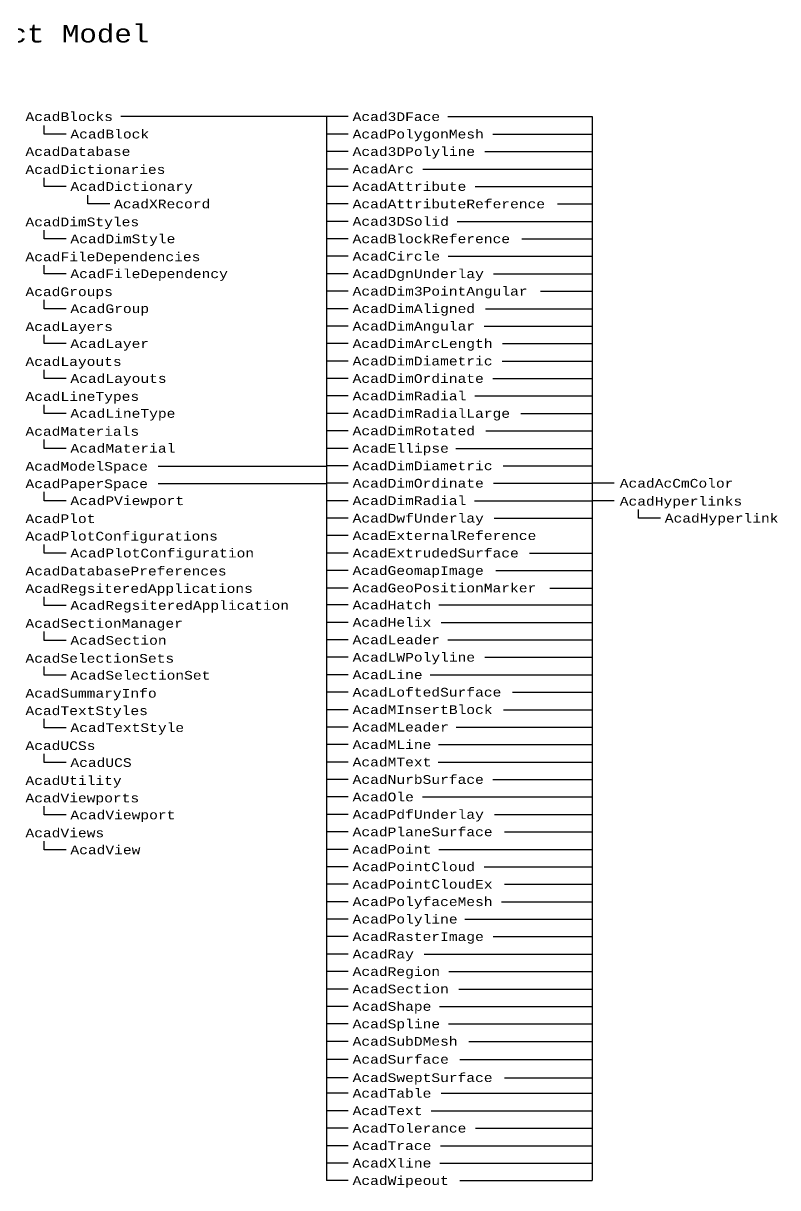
# Model space of a CAD drawing. Header units: inches. Extents: x 349 to 921, y -344 to 10.
# Drawn here: x 620.7 to 707.1, y -343.8 to -210.4 of the extents above; entities that cross this region are included whole.
import ezdxf

# ---------------------------------------------------------------- set-up
doc = ezdxf.new("R2010")
doc.units = ezdxf.units.IN
doc.header["$MEASUREMENT"] = 0
doc.styles.get("Standard").update_dxf_attribs({"font": 'cour.ttf'})

msp = doc.modelspace()

# ---------------------------------------------------------------- linework, layer by layer
for p, q in [((657.93, -221.11), (631.88, -221.11)), ((655.43, -221.11), (655.43, -343)), ((669.32, -221.11), (685.89, -221.11)), ((685.89, -221.11), (685.89, -343)), ((623.09, -223.11), (623.09, -222.11)), ((625.59, -223.11), (623.09, -223.11)), ((657.93, -223.11), (655.43, -223.11)), ((674.51, -223.11), (685.89, -223.11)), ((657.93, -225.11), (655.43, -225.11)), ((673.58, -225.11), (685.89, -225.11)), ((623.09, -229.11), (623.09, -228.11)), ((657.93, -227.11), (655.43, -227.11)), ((666.48, -227.11), (685.89, -227.11)), ((625.59, -229.11), (623.09, -229.11)), ((657.93, -229.11), (655.43, -229.11)), ((672.48, -229.11), (685.89, -229.11)), ((628.09, -231.11), (628.09, -230.11)), ((630.59, -231.11), (628.09, -231.11)), ((657.93, -231.11), (655.43, -231.11)), ((681.89, -231.11), (685.89, -231.11)), ((657.93, -233.11), (655.43, -233.11)), ((670.41, -233.11), (685.89, -233.11)), ((623.09, -235.11), (623.09, -234.11)), ((625.59, -235.11), (623.09, -235.11)), ((657.93, -235.11), (655.43, -235.11)), ((677.82, -235.11), (685.89, -235.11)), ((657.93, -237.11), (655.43, -237.11)), ((669.36, -237.11), (685.89, -237.11)), ((623.09, -239.11), (623.09, -238.11)), ((625.59, -239.11), (623.09, -239.11)), ((657.93, -239.11), (655.43, -239.11)), ((674.58, -239.11), (685.89, -239.11)), ((657.93, -241.11), (655.43, -241.11)), ((679.95, -241.11), (685.89, -241.11)), ((623.09, -243.11), (623.09, -242.11)), ((625.59, -243.11), (623.09, -243.11)), ((657.93, -243.11), (655.43, -243.11)), ((673.66, -243.11), (685.89, -243.11)), ((657.93, -245.11), (655.43, -245.11)), ((673.5, -245.11), (685.89, -245.11)), ((623.09, -247.11), (623.09, -246.11)), ((625.59, -247.11), (623.09, -247.11)), ((657.93, -247.11), (655.43, -247.11)), ((675.61, -247.11), (685.89, -247.11)), ((657.93, -249.11), (655.43, -249.11)), ((675.57, -249.11), (685.89, -249.11)), ((623.09, -251.11), (623.09, -250.11)), ((625.59, -251.11), (623.09, -251.11)), ((657.93, -251.11), (655.43, -251.11)), ((674.51, -251.11), (685.89, -251.11)), ((657.93, -253.11), (655.43, -253.11)), ((672.44, -253.11), (685.89, -253.11)), ((623.09, -255.11), (623.09, -254.11)), ((625.59, -255.11), (623.09, -255.11)), ((657.93, -255.11), (655.43, -255.11)), ((677.72, -255.11), (685.89, -255.11)), ((657.93, -257.11), (655.43, -257.11)), ((673.7, -257.11), (685.89, -257.11)), ((623.09, -259.11), (623.09, -258.11)), ((625.59, -259.11), (623.09, -259.11)), ((657.93, -259.11), (655.43, -259.11)), ((670.25, -259.11), (685.89, -259.11)), ((655.43, -261.17), (636.15, -261.17)), ((657.93, -261.11), (655.43, -261.11)), ((675.69, -261.11), (685.89, -261.11)), ((623.09, -265.11), (623.09, -264.11)), ((655.43, -263.17), (636.15, -263.17)), ((657.93, -263.11), (655.43, -263.11)), ((674.59, -263.11), (685.89, -263.11)), ((688.39, -263.11), (685.89, -263.11)), ((625.59, -265.11), (623.09, -265.11)), ((657.93, -265.11), (655.43, -265.11)), ((672.4, -265.11), (685.89, -265.11)), ((688.39, -265.11), (685.89, -265.11)), ((691.2, -267.11), (691.2, -266.11)), ((657.93, -267.11), (655.43, -267.11)), ((674.66, -267.11), (685.89, -267.11)), ((680.91, -267.11), (685.89, -267.11)), ((693.7, -267.11), (691.2, -267.11)), ((657.93, -269.11), (655.43, -269.11)), ((623.09, -271.11), (623.09, -270.11)), ((625.59, -271.11), (623.09, -271.11)), ((657.93, -271.11), (655.43, -271.11)), ((678.68, -271.11), (685.89, -271.11)), ((657.93, -273.11), (655.43, -273.11)), ((674.83, -273.11), (685.89, -273.11)), ((623.09, -277.11), (623.09, -276.11)), ((657.93, -275.11), (655.43, -275.11)), ((681.01, -275.11), (685.89, -275.11)), ((625.59, -277.11), (623.09, -277.11)), ((657.93, -277.05), (655.43, -277.05)), ((668.3, -277.05), (685.89, -277.05)), ((623.09, -281.11), (623.09, -280.11)), ((657.93, -279.05), (655.43, -279.05)), ((668.56, -279.05), (685.89, -279.05)), ((625.59, -281.11), (623.09, -281.11)), ((657.93, -281.05), (655.43, -281.05)), ((669.32, -281.05), (685.89, -281.05)), ((623.09, -285.11), (623.09, -284.11)), ((657.93, -283.05), (655.43, -283.05)), ((673.58, -283.05), (685.89, -283.05)), ((625.59, -285.11), (623.09, -285.11)), ((657.93, -285.05), (655.43, -285.05)), ((667.33, -285.05), (685.89, -285.05)), ((657.93, -287.05), (655.43, -287.05)), ((676.73, -287.05), (685.89, -287.05)), ((657.93, -289.05), (655.43, -289.05)), ((675.73, -289.05), (685.89, -289.05)), ((623.09, -291.11), (623.09, -290.11)), ((625.59, -291.11), (623.09, -291.11)), ((657.93, -291.05), (655.43, -291.05)), ((670.31, -291.05), (685.89, -291.05)), ((657.93, -293.05), (655.43, -293.05)), ((668.25, -293.05), (685.89, -293.05)), ((623.09, -295.11), (623.09, -294.11)), ((625.59, -295.11), (623.09, -295.11)), ((657.93, -295.05), (655.43, -295.05)), ((668.23, -295.05), (685.89, -295.05)), ((657.93, -297.05), (655.43, -297.05)), ((674.49, -297.05), (685.89, -297.05)), ((623.09, -301.11), (623.09, -300.11)), ((657.93, -299.05), (655.43, -299.05)), ((666.45, -299.05), (685.89, -299.05)), ((625.59, -301.11), (623.09, -301.11)), ((657.93, -301.05), (655.43, -301.05)), ((674.7, -301.05), (685.89, -301.05)), ((623.09, -305.11), (623.09, -304.11)), ((657.93, -303.05), (655.43, -303.05)), ((675.83, -303.05), (685.89, -303.05)), ((625.59, -305.11), (623.09, -305.11)), ((657.93, -305.05), (655.43, -305.05)), ((668.3, -305.05), (685.89, -305.05)), ((657.93, -307.05), (655.43, -307.05)), ((673.51, -307.05), (685.89, -307.05)), ((657.93, -309.05), (655.43, -309.05)), ((675.85, -309.05), (685.89, -309.05)), ((657.93, -311.05), (655.43, -311.05)), ((675.49, -311.05), (685.89, -311.05)), ((657.93, -313.05), (655.43, -313.05)), ((671.3, -313.05), (685.89, -313.05)), ((657.93, -315.05), (655.43, -315.05)), ((674.52, -315.05), (685.89, -315.05)), ((657.93, -317.05), (655.43, -317.05)), ((666.63, -317.05), (685.89, -317.05)), ((657.93, -319.05), (655.43, -319.05)), ((669.46, -319.05), (685.89, -319.05)), ((657.93, -321.05), (655.43, -321.05)), ((670.59, -321.05), (685.89, -321.05)), ((657.93, -323.05), (655.43, -323.05)), ((668.4, -323.05), (685.89, -323.05)), ((657.93, -325.05), (655.43, -325.05)), ((669.41, -325.05), (685.89, -325.05)), ((657.93, -327.05), (655.43, -327.05)), ((671.75, -327.05), (685.89, -327.05)), ((657.93, -329.11), (655.43, -329.11)), ((670.73, -329.11), (685.89, -329.11)), ((657.93, -331.21), (655.43, -331.21)), ((675.85, -331.21), (685.89, -331.21)), ((657.93, -333), (655.43, -333)), ((668.56, -333), (685.89, -333)), ((657.93, -335), (655.43, -335)), ((667.42, -335), (685.89, -335)), ((657.93, -337), (655.43, -337)), ((672.5, -337), (685.89, -337)), ((657.93, -339), (655.43, -339)), ((668.48, -339), (685.89, -339)), ((657.93, -341), (655.43, -341)), ((668.44, -341), (685.89, -341)), ((657.93, -343), (655.43, -343)), ((670.73, -343), (685.89, -343))]:
    msp.add_line(p, q)

# ---------------------------------------------------------------- texts
at = {"attachment_point": 1}
for s, width, gutter_width, insert, char_height in [('AutoCAD 2017 ActiveX Object Model', 70.343, 10, (568.99, -210.61), 2), ('AcadBlocks', 14.8329, 5, (620.94, -220.61), 1), ('Acad3DFace', 14.8329, 5, (658.43, -220.61), 1), ('AcadBlock', 14.8329, 5, (626.09, -222.61), 1), ('AcadPolygonMesh', 14.8329, 5, (658.43, -222.61), 1), ('AcadDatabase', 14.8329, 5, (620.94, -224.61), 1), ('Acad3DPolyline', 14.8329, 5, (658.43, -224.61), 1), ('AcadDictionaries', 14.8329, 5, (620.94, -226.67), 1), ('AcadArc', 14.8329, 5, (658.43, -226.61), 1), ('AcadDictionary', 14.8329, 5, (626.09, -228.61), 1), ('AcadAttribute', 14.8329, 5, (658.43, -228.61), 1), ('AcadXRecord', 14.8329, 5, (631.09, -230.61), 1), ('AcadAttributeReference', 14.8329, 5, (658.43, -230.61), 1), ('AcadDimStyles', 14.8329, 5, (620.94, -232.67), 1), ('Acad3DSolid', 14.8329, 5, (658.43, -232.61), 1), ('AcadDimStyle', 14.8329, 5, (626.09, -234.61), 1), ('AcadBlockReference', 14.8329, 5, (658.43, -234.61), 1), ('AcadFileDependencies', 14.8329, 5, (620.94, -236.67), 1), ('AcadCircle', 14.8329, 5, (658.43, -236.61), 1), ('AcadFileDependency', 14.8329, 5, (626.09, -238.61), 1), ('AcadDgnUnderlay', 14.8329, 5, (658.43, -238.61), 1), ('AcadGroups', 14.8329, 5, (620.94, -240.67), 1), ('AcadDim3PointAngular', 14.8329, 5, (658.43, -240.61), 1), ('AcadGroup', 14.8329, 5, (626.09, -242.61), 1), ('AcadDimAligned', 14.8329, 5, (658.43, -242.61), 1), ('AcadLayers', 14.8329, 5, (620.94, -244.67), 1), ('AcadDimAngular', 14.8329, 5, (658.43, -244.61), 1), ('AcadLayer', 14.8329, 5, (626.09, -246.61), 1), ('AcadDimArcLength', 14.8329, 5, (658.43, -246.61), 1), ('AcadLayouts', 14.8329, 5, (620.94, -248.67), 1), ('AcadDimDiametric', 14.8329, 5, (658.43, -248.61), 1), ('AcadLayouts', 14.8329, 5, (626.09, -250.61), 1), ('AcadDimOrdinate', 14.8329, 5, (658.43, -250.61), 1), ('AcadLineTypes', 14.8329, 5, (620.94, -252.67), 1), ('AcadDimRadial', 14.8329, 5, (658.43, -252.61), 1), ('AcadLineType', 14.8329, 5, (626.09, -254.61), 1), ('AcadDimRadialLarge', 14.8329, 5, (658.43, -254.61), 1), ('AcadMaterials', 14.8329, 5, (620.94, -256.67), 1), ('AcadDimRotated', 14.8329, 5, (658.43, -256.61), 1), ('AcadMaterial', 14.8329, 5, (626.09, -258.61), 1), ('AcadEllipse', 14.8329, 5, (658.43, -258.61), 1), ('AcadModelSpace', 14.8329, 5, (620.94, -260.67), 1), ('AcadDimDiametric', 14.8329, 5, (658.43, -260.61), 1), ('AcadPaperSpace', 14.8329, 5, (620.94, -262.67), 1), ('AcadDimOrdinate', 14.8329, 5, (658.43, -262.61), 1), ('AcadAcCmColor', 14.8329, 5, (689.04, -262.61), 1), ('AcadPViewport', 14.8329, 5, (626.09, -264.61), 1), ('AcadDimRadial', 14.8329, 5, (658.43, -264.61), 1), ('AcadHyperlinks', 14.8329, 5, (689.04, -264.67), 1), ('AcadPlot', 14.8329, 5, (620.94, -266.67), 1), ('AcadDwfUnderlay', 14.8329, 5, (658.43, -266.61), 1), ('AcadHyperlink', 14.8329, 5, (694.2, -266.61), 1), ('AcadPlotConfigurations', 14.8329, 5, (620.94, -268.67), 1), ('AcadExternalReference', 14.8329, 5, (658.43, -268.61), 1), ('AcadPlotConfiguration', 14.8329, 5, (626.09, -270.61), 1), ('AcadExtrudedSurface', 14.8329, 5, (658.43, -270.61), 1), ('AcadDatabasePreferences', 14.8329, 5, (620.94, -272.67), 1), ('AcadGeomapImage', 14.8329, 5, (658.43, -272.61), 1), ('AcadRegsiteredApplications', 14.8329, 5, (620.94, -274.67), 1), ('AcadGeoPositionMarker', 14.8329, 5, (658.43, -274.61), 1), ('AcadRegsiteredApplication', 14.8329, 5, (626.09, -276.61), 1), ('AcadHatch', 14.8329, 5, (658.43, -276.55), 1), ('AcadSectionManager', 14.8329, 5, (620.94, -278.67), 1), ('AcadHelix', 14.8329, 5, (658.43, -278.55), 1), ('AcadSection', 14.8329, 5, (626.09, -280.61), 1), ('AcadLeader', 14.8329, 5, (658.43, -280.55), 1), ('AcadSelectionSets', 14.8329, 5, (620.94, -282.67), 1), ('AcadLWPolyline', 14.8329, 5, (658.43, -282.55), 1), ('AcadSelectionSet', 14.8329, 5, (626.09, -284.61), 1), ('AcadLine', 14.8329, 5, (658.43, -284.55), 1), ('AcadSummaryInfo', 14.8329, 5, (620.94, -286.67), 1), ('AcadLoftedSurface', 14.8329, 5, (658.43, -286.55), 1), ('AcadTextStyles', 14.8329, 5, (620.94, -288.67), 1), ('AcadMInsertBlock', 14.8329, 5, (658.43, -288.55), 1), ('AcadTextStyle', 14.8329, 5, (626.09, -290.61), 1), ('AcadMLeader', 14.8329, 5, (658.43, -290.55), 1), ('AcadUCSs', 14.8329, 5, (620.94, -292.67), 1), ('AcadMLine', 14.8329, 5, (658.43, -292.55), 1), ('AcadUCS', 14.8329, 5, (626.09, -294.61), 1), ('AcadMText', 14.8329, 5, (658.43, -294.55), 1), ('AcadUtility', 14.8329, 5, (620.94, -296.67), 1), ('AcadNurbSurface', 14.8329, 5, (658.43, -296.55), 1), ('AcadViewports', 14.8329, 5, (620.94, -298.67), 1), ('AcadOle', 14.8329, 5, (658.43, -298.55), 1), ('AcadViewport', 14.8329, 5, (626.09, -300.61), 1), ('AcadPdfUnderlay', 14.8329, 5, (658.43, -300.55), 1), ('AcadViews', 14.8329, 5, (620.94, -302.67), 1), ('AcadPlaneSurface', 14.8329, 5, (658.43, -302.55), 1), ('AcadView', 14.8329, 5, (626.09, -304.61), 1), ('AcadPoint', 14.8329, 5, (658.43, -304.55), 1), ('AcadPointCloud', 14.8329, 5, (658.43, -306.55), 1), ('AcadPointCloudEx', 14.8329, 5, (658.43, -308.55), 1), ('AcadPolyfaceMesh', 14.8329, 5, (658.43, -310.55), 1), ('AcadPolyline', 14.8329, 5, (658.43, -312.55), 1), ('AcadRasterImage', 14.8329, 5, (658.43, -314.55), 1), ('AcadRay', 14.8329, 5, (658.43, -316.55), 1), ('AcadRegion', 14.8329, 5, (658.43, -318.55), 1), ('AcadSection', 14.8329, 5, (658.43, -320.55), 1), ('AcadShape', 14.8329, 5, (658.43, -322.55), 1), ('AcadSpline', 14.8329, 5, (658.43, -324.55), 1), ('AcadSubDMesh', 14.8329, 5, (658.43, -326.55), 1), ('AcadSurface', 14.8329, 5, (658.43, -328.61), 1), ('AcadSweptSurface', 14.8329, 5, (658.43, -330.71), 1), ('AcadTable', 14.8329, 5, (658.43, -332.5), 1), ('AcadText', 14.8329, 5, (658.43, -334.5), 1), ('AcadTolerance', 14.8329, 5, (658.43, -336.5), 1), ('AcadTrace', 14.8329, 5, (658.43, -338.5), 1), ('AcadXline', 14.8329, 5, (658.43, -340.5), 1), ('AcadWipeout', 14.8329, 5, (658.43, -342.5), 1)]:
    msp.add_mtext_dynamic_manual_height_columns(s, width=width, gutter_width=gutter_width, heights=[0], dxfattribs=dict(at, insert=insert, char_height=char_height))

doc.saveas('drawing.dxf')
